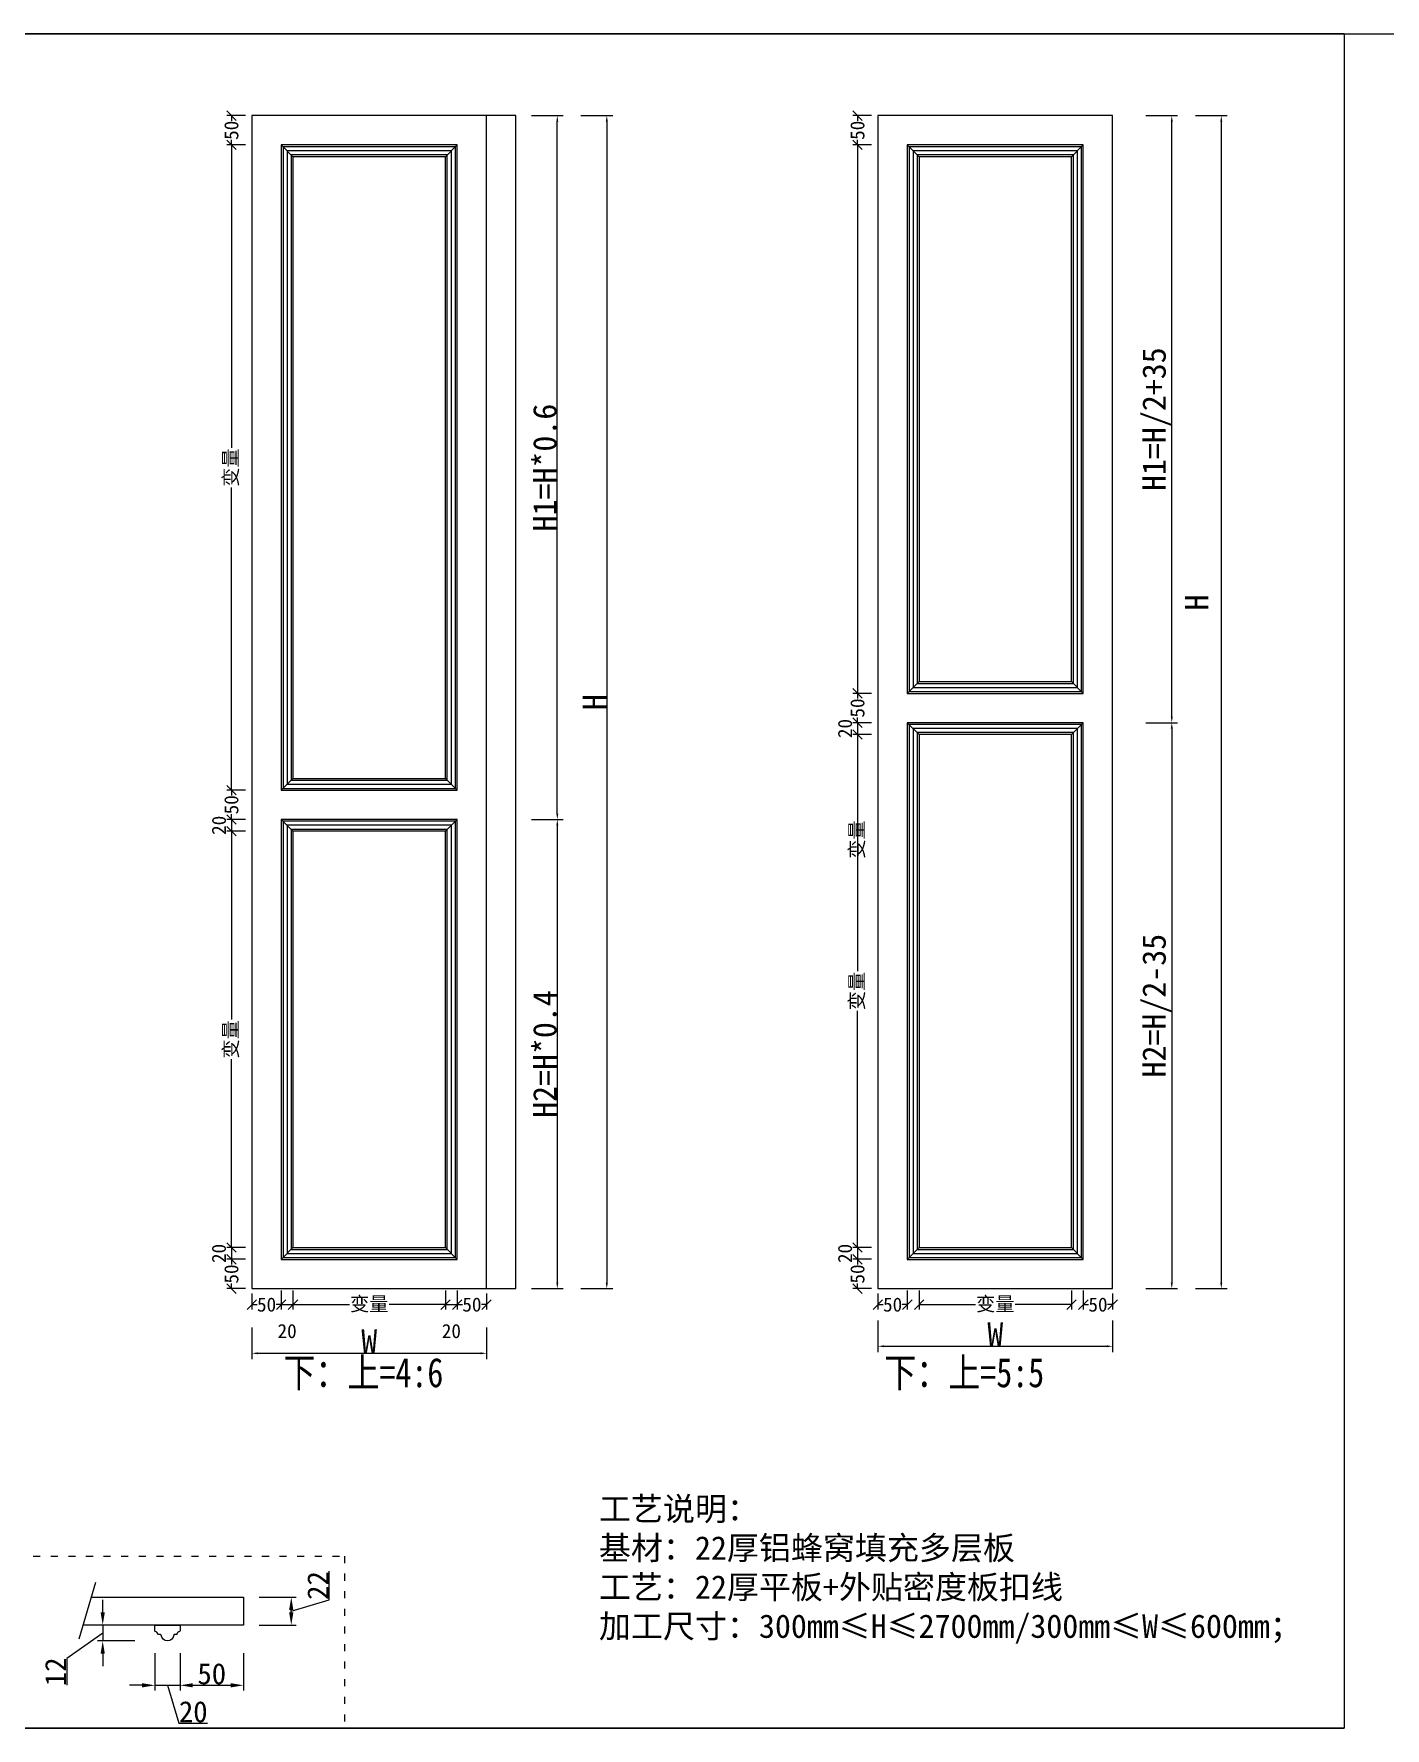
# Model space of a CAD drawing. Header units: millimetres. Extents: x 85186 to 129000, y -77269 to -36327.
# Drawn here: x 107943 to 110246, y -42972 to -40083 of the extents above; entities that cross this region are included whole.
import ezdxf

# ---------------------------------------------------------------- set-up
doc = ezdxf.new("R2010")
doc.units = ezdxf.units.MM
doc.linetypes.add('100', pattern=[30, 12, -18])
doc.styles.add('KLF-1_宋体', font='SimSun.ttf')
doc.styles.get("Standard").update_dxf_attribs({"font": 'SimSun.ttf'})
doc.styles.add('ZB_宋体', font='SimSun.ttf')
doc.styles.add('宋体', font='SimSun.ttf', dxfattribs={"width": 0.8})
doc.dimstyles.new('客来福-8', dxfattribs={"dimscale": 8, "dimtxt": 3, "dimasz": 2, "dimexe": 1, "dimexo": 1, "dimgap": 0.1, "dimtad": 0, "dimtxsty": '宋体', "dimblk": 'OBLIQUE', "dimcen": 2.5, "dimclrd": 256, "dimclre": 256, "dimclrt": 1, "dimadec": 0, "dimazin": 0, "dimtfac": 1, "dimtmove": 2, "dimatfit": 3, "dimldrblk": 'OPEN30', "dimfxl": 3, "dimfxlon": 1, "dimarcsym": 0})
doc.dimstyles.new('客来福标注小', dxfattribs={"dimscale": 20, "dimtxt": 2, "dimasz": 0.5, "dimexe": 0.5, "dimexo": 0, "dimgap": 0.05, "dimtad": 1, "dimdec": 0, "dimzin": 0, "dimdsep": 46, "dimtxsty": 'Standard', "dimcen": 0, "dimclrd": 256, "dimclre": 256, "dimclrt": 256, "dimadec": 0, "dimazin": 0, "dimtfac": 1, "dimtdec": 0, "dimtofl": 0, "dimtmove": 1, "dimatfit": 3, "dimfxl": 2.2, "dimfxlon": 1, "dimtolj": 1, "dimtzin": 0, "dimarcsym": 0})
doc.dimstyles.new('客来福衣柜标注大', dxfattribs={"dimscale": 20, "dimtxt": 2.5, "dimasz": 1.5, "dimexe": 0.6, "dimexo": 0, "dimgap": 0.1, "dimtad": 1, "dimdec": 0, "dimzin": 0, "dimdsep": 46, "dimtxsty": '宋体', "dimcen": 0, "dimclrd": 251, "dimclre": 251, "dimclrt": 256, "dimadec": 0, "dimazin": 0, "dimtfac": 1, "dimtdec": 0, "dimtofl": 0, "dimtmove": 1, "dimatfit": 3, "dimfxl": 3.8, "dimfxlon": 1, "dimtolj": 1, "dimtzin": 0, "dimarcsym": 0})

# ---------------------------------------------------------------- blocks, each defined once
blk = doc.blocks.new('*D2365')
at = {"lineweight": -2, "transparency": 16777216}
for p, q in [((108875.4, -40222.3), (108929.4, -40222.3)), ((108919.4, -40232.3), (108919.4, -42212.3)), ((108875.4, -42222.3), (108929.4, -42222.3))]:
    blk.add_line(p, q, dxfattribs=at)
at = {"transparency": 16777216}
for points in [[(108917.7, -40232.3), (108921.1, -40232.3), (108919.4, -40222.3)], [(108917.7, -42212.3), (108921.1, -42212.3), (108919.4, -42222.3)]]:
    blk.add_solid(points, dxfattribs=at)
at = {"layer": 'Defpoints', "color": 0, "transparency": 16777216}
for p in [(108808.9, -40222.3), (108808.9, -42222.3), (108919.4, -42222.3)]:
    blk.add_point(p, dxfattribs=at)
at = {"transparency": 16777216, "insert": (108898.4, -41222.3), "char_height": 40, "attachment_point": 5, "rotation": 90, "style": 'ZB_宋体'}
blk.add_mtext('\\A1;H', dxfattribs=at)
blk = doc.blocks.new('*D2366')
at = {"lineweight": -2, "transparency": 16777216}
for p, q in [((108791, -41422.3), (108845, -41422.3)), ((108835, -41432.3), (108835, -42212.3)), ((108791, -42222.3), (108845, -42222.3))]:
    blk.add_line(p, q, dxfattribs=at)
at = {"transparency": 16777216}
for points in [[(108833.4, -41432.3), (108836.7, -41432.3), (108835, -41422.3)], [(108833.4, -42212.3), (108836.7, -42212.3), (108835, -42222.3)]]:
    blk.add_solid(points, dxfattribs=at)
at = {"layer": 'Defpoints', "color": 0, "transparency": 16777216}
for p in [(108694.5, -41422.3), (108764.5, -42222.3), (108835, -42222.3)]:
    blk.add_point(p, dxfattribs=at)
at = {"transparency": 16777216, "insert": (108814, -41822.3), "char_height": 40, "attachment_point": 5, "rotation": 90, "style": 'ZB_宋体'}
blk.add_mtext('\\A1;H2=H*0.4', dxfattribs=at)
blk = doc.blocks.new('*D2367')
at = {"lineweight": -2, "transparency": 16777216}
for p, q in [((108791, -40222.3), (108845, -40222.3)), ((108835, -41412.3), (108835, -40232.3)), ((108791, -41422.3), (108845, -41422.3))]:
    blk.add_line(p, q, dxfattribs=at)
at = {"transparency": 16777216}
for points in [[(108833.4, -40232.3), (108836.7, -40232.3), (108835, -40222.3)], [(108833.4, -41412.3), (108836.7, -41412.3), (108835, -41422.3)]]:
    blk.add_solid(points, dxfattribs=at)
at = {"layer": 'Defpoints', "color": 0, "transparency": 16777216}
for p in [(108694.5, -40222.3), (108835, -40222.3), (108694.5, -41422.3)]:
    blk.add_point(p, dxfattribs=at)
at = {"transparency": 16777216, "insert": (108814, -40822.3), "char_height": 40, "attachment_point": 5, "rotation": 90, "style": 'ZB_宋体'}
blk.add_mtext('\\A1;H1=H*0.6', dxfattribs=at)
blk = doc.blocks.new('*D2368')
at = {"lineweight": -2, "transparency": 16777216}
for p, q in [((108314.5, -42288.5), (108314.5, -42342.5)), ((108714.5, -42288.5), (108714.5, -42342.5)), ((108324.5, -42332.5), (108704.5, -42332.5))]:
    blk.add_line(p, q, dxfattribs=at)
at = {"transparency": 16777216}
for points in [[(108324.5, -42330.9), (108324.5, -42334.2), (108314.5, -42332.5)], [(108704.5, -42330.9), (108704.5, -42334.2), (108714.5, -42332.5)]]:
    blk.add_solid(points, dxfattribs=at)
at = {"layer": 'Defpoints', "color": 0, "transparency": 16777216}
for p in [(108314.5, -42160.2), (108714.5, -42160.2), (108714.5, -42332.5)]:
    blk.add_point(p, dxfattribs=at)
at = {"transparency": 16777216, "insert": (108514.5, -42311.5), "char_height": 40, "attachment_point": 5}
blk.add_mtext('\\A1;W', dxfattribs=at)
blk = doc.blocks.new('*D2369')
at = {"lineweight": -2, "transparency": 16777216}
for p, q in [((109922.7, -40222.3), (109976.7, -40222.3)), ((109966.7, -40232.3), (109966.7, -42212.3)), ((109922.7, -42222.3), (109976.7, -42222.3))]:
    blk.add_line(p, q, dxfattribs=at)
at = {"transparency": 16777216}
for points in [[(109965.1, -40232.3), (109968.4, -40232.3), (109966.7, -40222.3)], [(109965.1, -42212.3), (109968.4, -42212.3), (109966.7, -42222.3)]]:
    blk.add_solid(points, dxfattribs=at)
at = {"layer": 'Defpoints', "color": 0, "transparency": 16777216}
for p in [(109856.2, -40222.3), (109856.2, -42222.3), (109966.7, -42222.3)]:
    blk.add_point(p, dxfattribs=at)
at = {"transparency": 16777216, "insert": (109924.7, -41052.3), "char_height": 40, "attachment_point": 5, "rotation": 90, "style": 'ZB_宋体'}
blk.add_mtext('\\A1;H', dxfattribs=at)
blk = doc.blocks.new('*D2370')
at = {"lineweight": -2, "transparency": 16777216}
for p, q in [((109381.6, -42276.5), (109381.6, -42330.5)), ((109781.6, -42276.5), (109781.6, -42330.5)), ((109391.6, -42320.5), (109771.6, -42320.5))]:
    blk.add_line(p, q, dxfattribs=at)
at = {"transparency": 16777216}
for points in [[(109391.6, -42318.9), (109391.6, -42322.2), (109381.6, -42320.5)], [(109771.6, -42318.9), (109771.6, -42322.2), (109781.6, -42320.5)]]:
    blk.add_solid(points, dxfattribs=at)
at = {"layer": 'Defpoints', "color": 0, "transparency": 16777216}
for p in [(109381.6, -42170.1), (109781.6, -42148.2), (109781.6, -42320.5)]:
    blk.add_point(p, dxfattribs=at)
at = {"transparency": 16777216, "insert": (109581.6, -42299.5), "char_height": 40, "attachment_point": 5}
blk.add_mtext('\\A1;W', dxfattribs=at)
blk = doc.blocks.new('*D2371')
at = {"lineweight": -2, "transparency": 16777216}
for p, q in [((109838.4, -41257.3), (109892.4, -41257.3)), ((109882.4, -41267.3), (109882.4, -42212.3)), ((109838.4, -42222.3), (109892.4, -42222.3))]:
    blk.add_line(p, q, dxfattribs=at)
at = {"transparency": 16777216}
for points in [[(109880.7, -41267.3), (109884, -41267.3), (109882.4, -41257.3)], [(109880.7, -42212.3), (109884, -42212.3), (109882.4, -42222.3)]]:
    blk.add_solid(points, dxfattribs=at)
at = {"layer": 'Defpoints', "color": 0, "transparency": 16777216}
for p in [(109751.9, -41257.3), (109811.9, -42222.3), (109882.4, -42222.3)]:
    blk.add_point(p, dxfattribs=at)
at = {"transparency": 16777216, "insert": (109857, -41739.8), "char_height": 40, "attachment_point": 5, "rotation": 90, "style": 'ZB_宋体'}
blk.add_mtext('\\A1;H2=H/2-35', dxfattribs=at)
blk = doc.blocks.new('*D2372')
at = {"lineweight": -2, "transparency": 16777216}
for p, q in [((109838.4, -40222.3), (109892.4, -40222.3)), ((109882.4, -41247.3), (109882.4, -40232.3)), ((109838.4, -41257.3), (109892.4, -41257.3))]:
    blk.add_line(p, q, dxfattribs=at)
at = {"transparency": 16777216}
for points in [[(109880.7, -40232.3), (109884, -40232.3), (109882.4, -40222.3)], [(109880.7, -41247.3), (109884, -41247.3), (109882.4, -41257.3)]]:
    blk.add_solid(points, dxfattribs=at)
at = {"layer": 'Defpoints', "color": 0, "transparency": 16777216}
for p in [(109751.9, -40222.3), (109882.4, -40222.3), (109751.9, -41257.3)]:
    blk.add_point(p, dxfattribs=at)
at = {"transparency": 16777216, "insert": (109857, -40739.8), "char_height": 40, "attachment_point": 5, "rotation": 90, "style": 'ZB_宋体'}
blk.add_mtext('\\A1;H1=H/2+35', dxfattribs=at)
blk = doc.blocks.new('_Oblique')
at = {"color": 0, "linetype": 'ByBlock', "lineweight": -2}
blk.add_line((-0.5, -0.5), (0.5, 0.5), dxfattribs=at)
blk = doc.blocks.new('*D2390')
at = {"lineweight": -2, "transparency": 16777216}
for p, q in [((108303.6, -40272.3), (108271.6, -40272.3)), ((108279.6, -40272.3), (108279.6, -40788.5)), ((108279.6, -41372.3), (108279.6, -40856.1)), ((108303.6, -41372.3), (108271.6, -41372.3))]:
    blk.add_line(p, q, dxfattribs=at)
at = {"layer": 'Defpoints', "color": 0, "transparency": 16777216}
for p in [(108358.7, -40272.3), (108279.6, -41372.3), (108364.5, -41372.3)]:
    blk.add_point(p, dxfattribs=at)
at = {"lineweight": -2, "transparency": 16777216, "xscale": 16, "yscale": 16, "zscale": 16}
for p, rotation in [((108279.6, -40272.3), 90), ((108279.6, -41372.3), 270)]:
    blk.add_blockref('_Oblique', p, dxfattribs=dict(at, rotation=rotation))
at = {"color": 1, "transparency": 16777216, "insert": (108279.6, -40822.3), "char_height": 24, "attachment_point": 5, "rotation": 90, "style": 'KLF-1_宋体'}
blk.add_mtext('变量', dxfattribs=at)
blk = doc.blocks.new('_Open30')
at = {"color": 0, "linetype": 'ByBlock', "lineweight": -2}
for p, q in [((-1, 0.27), (0, 0)), ((0, 0), (-1, -0.27)), ((0, 0), (-1, 0))]:
    blk.add_line(p, q, dxfattribs=at)
blk = doc.blocks.new('*D2391')
at = {"lineweight": -2, "transparency": 16777216}
for p, q in [((108303.6, -41422.3), (108271.6, -41422.3)), ((108279.6, -41422.3), (108279.6, -41442.3)), ((108303.6, -41442.3), (108271.6, -41442.3))]:
    blk.add_line(p, q, dxfattribs=at)
at = {"layer": 'Defpoints', "color": 0, "transparency": 16777216}
for p in [(108358.7, -41422.3), (108279.6, -41442.3), (108372.1, -41442.3)]:
    blk.add_point(p, dxfattribs=at)
at = {"lineweight": -2, "transparency": 16777216, "xscale": 16, "yscale": 16, "zscale": 16}
for p, rotation in [((108279.6, -41422.3), 90), ((108279.6, -41442.3), 270)]:
    blk.add_blockref('_Oblique', p, dxfattribs=dict(at, rotation=rotation))
at = {"color": 1, "transparency": 16777216, "insert": (108258.4, -41432.3), "char_height": 24, "attachment_point": 5, "rotation": 90, "style": 'KLF-1_宋体'}
blk.add_mtext('20', dxfattribs=at)
blk = doc.blocks.new('*D2392')
at = {"lineweight": -2, "transparency": 16777216}
for p, q in [((108303.6, -41442.3), (108271.6, -41442.3)), ((108279.6, -41442.3), (108279.6, -41763.5)), ((108279.6, -42152.3), (108279.6, -41831.1)), ((108303.6, -42152.3), (108271.6, -42152.3))]:
    blk.add_line(p, q, dxfattribs=at)
at = {"layer": 'Defpoints', "color": 0, "transparency": 16777216}
for p in [(108372.1, -41442.3), (108279.6, -42152.3), (108372.1, -42152.3)]:
    blk.add_point(p, dxfattribs=at)
at = {"lineweight": -2, "transparency": 16777216, "xscale": 16, "yscale": 16, "zscale": 16}
for p, rotation in [((108279.6, -41442.3), 90), ((108279.6, -42152.3), 270)]:
    blk.add_blockref('_Oblique', p, dxfattribs=dict(at, rotation=rotation))
at = {"color": 1, "transparency": 16777216, "insert": (108279.6, -41797.3), "char_height": 24, "attachment_point": 5, "rotation": 90, "style": 'KLF-1_宋体'}
blk.add_mtext('变量', dxfattribs=at)
blk = doc.blocks.new('*D2393')
at = {"lineweight": -2, "transparency": 16777216}
for p, q in [((108303.6, -42152.3), (108271.6, -42152.3)), ((108303.6, -42172.3), (108271.6, -42172.3)), ((108279.6, -42152.3), (108279.6, -42172.3))]:
    blk.add_line(p, q, dxfattribs=at)
at = {"layer": 'Defpoints', "color": 0, "transparency": 16777216}
for p in [(108279.6, -42172.3), (108372.1, -42152.3), (108374.3, -42172.3)]:
    blk.add_point(p, dxfattribs=at)
at = {"lineweight": -2, "transparency": 16777216, "xscale": 16, "yscale": 16, "zscale": 16}
for p, rotation in [((108279.6, -42152.3), 90), ((108279.6, -42172.3), 270)]:
    blk.add_blockref('_Oblique', p, dxfattribs=dict(at, rotation=rotation))
at = {"color": 1, "transparency": 16777216, "insert": (108258.4, -42162.3), "char_height": 24, "attachment_point": 5, "rotation": 90, "style": 'KLF-1_宋体'}
blk.add_mtext('20', dxfattribs=at)
blk = doc.blocks.new('*D2394')
at = {"lineweight": -2, "transparency": 16777216}
for p, q in [((108303.6, -42172.3), (108271.6, -42172.3)), ((108279.6, -42172.3), (108279.6, -42181.2)), ((108303.6, -42222.3), (108271.6, -42222.3)), ((108279.6, -42222.3), (108279.6, -42213.4))]:
    blk.add_line(p, q, dxfattribs=at)
at = {"layer": 'Defpoints', "color": 0, "transparency": 16777216}
for p in [(108374.3, -42172.3), (108279.6, -42222.3), (108366.5, -42222.3)]:
    blk.add_point(p, dxfattribs=at)
at = {"lineweight": -2, "transparency": 16777216, "xscale": 16, "yscale": 16, "zscale": 16}
for p, rotation in [((108279.6, -42172.3), 90), ((108279.6, -42222.3), 270)]:
    blk.add_blockref('_Oblique', p, dxfattribs=dict(at, rotation=rotation))
at = {"color": 1, "transparency": 16777216, "insert": (108279.6, -42197.3), "char_height": 24, "attachment_point": 5, "rotation": 90, "style": 'KLF-1_宋体'}
blk.add_mtext('50', dxfattribs=at)
blk = doc.blocks.new('*D2395')
at = {"lineweight": -2, "transparency": 16777216}
for p, q in [((108314.5, -42230.3), (108314.5, -42257.6)), ((108364.5, -42225.6), (108364.5, -42257.6)), ((108314.5, -42249.6), (108323.4, -42249.6)), ((108364.5, -42249.6), (108355.6, -42249.6))]:
    blk.add_line(p, q, dxfattribs=at)
at = {"layer": 'Defpoints', "color": 0, "transparency": 16777216}
for p in [(108364.5, -42172.3), (108314.5, -42222.3), (108364.5, -42249.6)]:
    blk.add_point(p, dxfattribs=at)
at = {"lineweight": -2, "transparency": 16777216, "xscale": 16, "yscale": 16, "zscale": 16, "rotation": 180}
blk.add_blockref('_Oblique', (108314.5, -42249.6), dxfattribs=at)
at = {"lineweight": -2, "transparency": 16777216, "xscale": 16, "yscale": 16, "zscale": 16}
blk.add_blockref('_Oblique', (108364.5, -42249.6), dxfattribs=at)
at = {"color": 1, "transparency": 16777216, "insert": (108339.5, -42249.6), "char_height": 24, "attachment_point": 5, "style": 'KLF-1_宋体'}
blk.add_mtext('50', dxfattribs=at)
blk = doc.blocks.new('*D2396')
at = {"lineweight": -2, "transparency": 16777216}
for p, q in [((108364.5, -42225.6), (108364.5, -42257.6)), ((108384.5, -42225.6), (108384.5, -42257.6)), ((108364.5, -42249.6), (108384.5, -42249.6))]:
    blk.add_line(p, q, dxfattribs=at)
at = {"layer": 'Defpoints', "color": 0, "transparency": 16777216}
for p in [(108364.5, -42172.3), (108384.5, -42152.3), (108384.5, -42249.6)]:
    blk.add_point(p, dxfattribs=at)
at = {"lineweight": -2, "transparency": 16777216, "xscale": 16, "yscale": 16, "zscale": 16, "rotation": 180}
blk.add_blockref('_Oblique', (108364.5, -42249.6), dxfattribs=at)
at = {"lineweight": -2, "transparency": 16777216, "xscale": 16, "yscale": 16, "zscale": 16}
blk.add_blockref('_Oblique', (108384.5, -42249.6), dxfattribs=at)
at = {"color": 1, "transparency": 16777216, "insert": (108374.5, -42294.8), "char_height": 24, "attachment_point": 5, "style": 'KLF-1_宋体'}
blk.add_mtext('20', dxfattribs=at)
blk = doc.blocks.new('*D2397')
at = {"lineweight": -2, "transparency": 16777216}
for p, q in [((108384.5, -42225.6), (108384.5, -42257.6)), ((108644.5, -42225.6), (108644.5, -42257.6)), ((108384.5, -42249.6), (108480.7, -42249.6)), ((108644.5, -42249.6), (108548.3, -42249.6))]:
    blk.add_line(p, q, dxfattribs=at)
at = {"layer": 'Defpoints', "color": 0, "transparency": 16777216}
for p in [(108384.5, -42152.3), (108644.5, -42152.3), (108644.5, -42249.6)]:
    blk.add_point(p, dxfattribs=at)
at = {"lineweight": -2, "transparency": 16777216, "xscale": 16, "yscale": 16, "zscale": 16, "rotation": 180}
blk.add_blockref('_Oblique', (108384.5, -42249.6), dxfattribs=at)
at = {"lineweight": -2, "transparency": 16777216, "xscale": 16, "yscale": 16, "zscale": 16}
blk.add_blockref('_Oblique', (108644.5, -42249.6), dxfattribs=at)
at = {"color": 1, "transparency": 16777216, "insert": (108514.5, -42249.6), "char_height": 24, "attachment_point": 5, "style": 'KLF-1_宋体'}
blk.add_mtext('变量', dxfattribs=at)
blk = doc.blocks.new('*D2398')
at = {"lineweight": -2, "transparency": 16777216}
for p, q in [((108644.5, -42225.6), (108644.5, -42257.6)), ((108664.5, -42225.6), (108664.5, -42257.6)), ((108644.5, -42249.6), (108664.5, -42249.6))]:
    blk.add_line(p, q, dxfattribs=at)
at = {"layer": 'Defpoints', "color": 0, "transparency": 16777216}
for p in [(108644.5, -42152.3), (108664.5, -42172.3), (108664.5, -42249.6)]:
    blk.add_point(p, dxfattribs=at)
at = {"lineweight": -2, "transparency": 16777216, "xscale": 16, "yscale": 16, "zscale": 16, "rotation": 180}
blk.add_blockref('_Oblique', (108644.5, -42249.6), dxfattribs=at)
at = {"lineweight": -2, "transparency": 16777216, "xscale": 16, "yscale": 16, "zscale": 16}
blk.add_blockref('_Oblique', (108664.5, -42249.6), dxfattribs=at)
at = {"color": 1, "transparency": 16777216, "insert": (108654.5, -42294.8), "char_height": 24, "attachment_point": 5, "style": 'KLF-1_宋体'}
blk.add_mtext('20', dxfattribs=at)
blk = doc.blocks.new('*D2399')
at = {"lineweight": -2, "transparency": 16777216}
for p, q in [((108664.5, -42225.6), (108664.5, -42257.6)), ((108714.5, -42230.3), (108714.5, -42257.6)), ((108664.5, -42249.6), (108673.4, -42249.6)), ((108714.5, -42249.6), (108705.6, -42249.6))]:
    blk.add_line(p, q, dxfattribs=at)
at = {"layer": 'Defpoints', "color": 0, "transparency": 16777216}
for p in [(108664.5, -42172.3), (108714.5, -42222.3), (108714.5, -42249.6)]:
    blk.add_point(p, dxfattribs=at)
at = {"lineweight": -2, "transparency": 16777216, "xscale": 16, "yscale": 16, "zscale": 16, "rotation": 180}
blk.add_blockref('_Oblique', (108664.5, -42249.6), dxfattribs=at)
at = {"lineweight": -2, "transparency": 16777216, "xscale": 16, "yscale": 16, "zscale": 16}
blk.add_blockref('_Oblique', (108714.5, -42249.6), dxfattribs=at)
at = {"color": 1, "transparency": 16777216, "insert": (108689.5, -42249.6), "char_height": 24, "attachment_point": 5, "style": 'KLF-1_宋体'}
blk.add_mtext('50', dxfattribs=at)
blk = doc.blocks.new('*D2400')
at = {"lineweight": -2, "transparency": 16777216}
for p, q in [((108303.6, -41372.3), (108271.6, -41372.3)), ((108279.6, -41372.3), (108279.6, -41381.2)), ((108303.6, -41422.3), (108271.6, -41422.3)), ((108279.6, -41422.3), (108279.6, -41413.4))]:
    blk.add_line(p, q, dxfattribs=at)
at = {"layer": 'Defpoints', "color": 0, "transparency": 16777216}
for p in [(108364.5, -41372.3), (108279.6, -41422.3), (108364.5, -41422.3)]:
    blk.add_point(p, dxfattribs=at)
at = {"lineweight": -2, "transparency": 16777216, "xscale": 16, "yscale": 16, "zscale": 16}
for p, rotation in [((108279.6, -41372.3), 90), ((108279.6, -41422.3), 270)]:
    blk.add_blockref('_Oblique', p, dxfattribs=dict(at, rotation=rotation))
at = {"color": 1, "transparency": 16777216, "insert": (108279.6, -41397.3), "char_height": 24, "attachment_point": 5, "rotation": 90, "style": 'KLF-1_宋体'}
blk.add_mtext('50', dxfattribs=at)
blk = doc.blocks.new('*D2401')
at = {"lineweight": -2, "transparency": 16777216}
for p, q in [((108303.6, -40222.3), (108271.6, -40222.3)), ((108279.6, -40222.3), (108279.6, -40231.2)), ((108279.6, -40272.3), (108279.6, -40263.4)), ((108303.6, -40272.3), (108271.6, -40272.3))]:
    blk.add_line(p, q, dxfattribs=at)
at = {"layer": 'Defpoints', "color": 0, "transparency": 16777216}
for p in [(108401.6, -40222.3), (108279.6, -40272.3), (108364.5, -40272.3)]:
    blk.add_point(p, dxfattribs=at)
at = {"lineweight": -2, "transparency": 16777216, "xscale": 16, "yscale": 16, "zscale": 16}
for p, rotation in [((108279.6, -40222.3), 90), ((108279.6, -40272.3), 270)]:
    blk.add_blockref('_Oblique', p, dxfattribs=dict(at, rotation=rotation))
at = {"color": 1, "transparency": 16777216, "insert": (108279.6, -40247.3), "char_height": 24, "attachment_point": 5, "rotation": 90, "style": 'KLF-1_宋体'}
blk.add_mtext('50', dxfattribs=at)
blk = doc.blocks.new('*D2402')
at = {"lineweight": -2, "transparency": 16777216}
for p, q in [((109370.7, -40272.3), (109338.7, -40272.3)), ((109346.7, -40272.3), (109346.7, -41207.3)), ((109370.7, -41207.3), (109338.7, -41207.3))]:
    blk.add_line(p, q, dxfattribs=at)
at = {"layer": 'Defpoints', "color": 0, "transparency": 16777216}
for p in [(109425.8, -40272.3), (109346.7, -41207.3), (109431.6, -41207.3)]:
    blk.add_point(p, dxfattribs=at)
at = {"lineweight": -2, "transparency": 16777216, "xscale": 16, "yscale": 16, "zscale": 16}
for p, rotation in [((109346.7, -40272.3), 90), ((109346.7, -41207.3), 270)]:
    blk.add_blockref('_Oblique', p, dxfattribs=dict(at, rotation=rotation))
at = {"color": 1, "transparency": 16777216, "insert": (109346.7, -41456.5), "char_height": 24, "attachment_point": 5, "rotation": 90, "style": 'KLF-1_宋体'}
blk.add_mtext('变量', dxfattribs=at)
blk = doc.blocks.new('*D2403')
at = {"lineweight": -2, "transparency": 16777216}
for p, q in [((109370.7, -41257.3), (109338.7, -41257.3)), ((109370.7, -41277.3), (109338.7, -41277.3)), ((109346.7, -41257.3), (109346.7, -41277.3))]:
    blk.add_line(p, q, dxfattribs=at)
at = {"layer": 'Defpoints', "color": 0, "transparency": 16777216}
for p in [(109346.7, -41277.3), (109425.8, -41257.3), (109439.2, -41277.3)]:
    blk.add_point(p, dxfattribs=at)
at = {"lineweight": -2, "transparency": 16777216, "xscale": 16, "yscale": 16, "zscale": 16}
for p, rotation in [((109346.7, -41257.3), 90), ((109346.7, -41277.3), 270)]:
    blk.add_blockref('_Oblique', p, dxfattribs=dict(at, rotation=rotation))
at = {"color": 1, "transparency": 16777216, "insert": (109325.5, -41267.3), "char_height": 24, "attachment_point": 5, "rotation": 90, "style": 'KLF-1_宋体'}
blk.add_mtext('20', dxfattribs=at)
blk = doc.blocks.new('*D2404')
at = {"lineweight": -2, "transparency": 16777216}
for p, q in [((109370.7, -41277.3), (109338.7, -41277.3)), ((109346.7, -41277.3), (109346.7, -41681)), ((109346.7, -42152.3), (109346.7, -41748.6)), ((109370.7, -42152.3), (109338.7, -42152.3))]:
    blk.add_line(p, q, dxfattribs=at)
at = {"layer": 'Defpoints', "color": 0, "transparency": 16777216}
for p in [(109439.2, -41277.3), (109346.7, -42152.3), (109439.2, -42152.3)]:
    blk.add_point(p, dxfattribs=at)
at = {"lineweight": -2, "transparency": 16777216, "xscale": 16, "yscale": 16, "zscale": 16}
for p, rotation in [((109346.7, -41277.3), 90), ((109346.7, -42152.3), 270)]:
    blk.add_blockref('_Oblique', p, dxfattribs=dict(at, rotation=rotation))
at = {"color": 1, "transparency": 16777216, "insert": (109346.7, -41714.8), "char_height": 24, "attachment_point": 5, "rotation": 90, "style": 'KLF-1_宋体'}
blk.add_mtext('变量', dxfattribs=at)
blk = doc.blocks.new('*D2405')
at = {"lineweight": -2, "transparency": 16777216}
for p, q in [((109370.7, -42152.3), (109338.7, -42152.3)), ((109370.7, -42172.3), (109338.7, -42172.3)), ((109346.7, -42152.3), (109346.7, -42172.3))]:
    blk.add_line(p, q, dxfattribs=at)
at = {"layer": 'Defpoints', "color": 0, "transparency": 16777216}
for p in [(109346.7, -42172.3), (109439.2, -42152.3), (109441.4, -42172.3)]:
    blk.add_point(p, dxfattribs=at)
at = {"lineweight": -2, "transparency": 16777216, "xscale": 16, "yscale": 16, "zscale": 16}
for p, rotation in [((109346.7, -42152.3), 90), ((109346.7, -42172.3), 270)]:
    blk.add_blockref('_Oblique', p, dxfattribs=dict(at, rotation=rotation))
at = {"color": 1, "transparency": 16777216, "insert": (109325.5, -42162.3), "char_height": 24, "attachment_point": 5, "rotation": 90, "style": 'KLF-1_宋体'}
blk.add_mtext('20', dxfattribs=at)
blk = doc.blocks.new('*D2406')
at = {"lineweight": -2, "transparency": 16777216}
for p, q in [((109370.7, -42172.3), (109338.7, -42172.3)), ((109346.7, -42172.3), (109346.7, -42181.2)), ((109370.7, -42222.3), (109338.7, -42222.3)), ((109346.7, -42222.3), (109346.7, -42213.4))]:
    blk.add_line(p, q, dxfattribs=at)
at = {"layer": 'Defpoints', "color": 0, "transparency": 16777216}
for p in [(109441.4, -42172.3), (109346.7, -42222.3), (109433.6, -42222.3)]:
    blk.add_point(p, dxfattribs=at)
at = {"lineweight": -2, "transparency": 16777216, "xscale": 16, "yscale": 16, "zscale": 16}
for p, rotation in [((109346.7, -42172.3), 90), ((109346.7, -42222.3), 270)]:
    blk.add_blockref('_Oblique', p, dxfattribs=dict(at, rotation=rotation))
at = {"color": 1, "transparency": 16777216, "insert": (109346.7, -42197.3), "char_height": 24, "attachment_point": 5, "rotation": 90, "style": 'KLF-1_宋体'}
blk.add_mtext('50', dxfattribs=at)
blk = doc.blocks.new('*D2407')
at = {"lineweight": -2, "transparency": 16777216}
for p, q in [((109381.6, -42230.3), (109381.6, -42257.6)), ((109431.6, -42225.6), (109431.6, -42257.6)), ((109381.6, -42249.6), (109390.5, -42249.6)), ((109431.6, -42249.6), (109422.7, -42249.6))]:
    blk.add_line(p, q, dxfattribs=at)
at = {"layer": 'Defpoints', "color": 0, "transparency": 16777216}
for p in [(109431.6, -42172.3), (109381.6, -42222.3), (109431.6, -42249.6)]:
    blk.add_point(p, dxfattribs=at)
at = {"lineweight": -2, "transparency": 16777216, "xscale": 16, "yscale": 16, "zscale": 16, "rotation": 180}
blk.add_blockref('_Oblique', (109381.6, -42249.6), dxfattribs=at)
at = {"lineweight": -2, "transparency": 16777216, "xscale": 16, "yscale": 16, "zscale": 16}
blk.add_blockref('_Oblique', (109431.6, -42249.6), dxfattribs=at)
at = {"color": 1, "transparency": 16777216, "insert": (109406.6, -42249.6), "char_height": 24, "attachment_point": 5, "style": 'KLF-1_宋体'}
blk.add_mtext('50', dxfattribs=at)
blk = doc.blocks.new('*D2408')
at = {"lineweight": -2, "transparency": 16777216}
for p, q in [((109451.6, -42225.6), (109451.6, -42257.6)), ((109711.6, -42225.6), (109711.6, -42257.6)), ((109451.6, -42249.6), (109547.8, -42249.6)), ((109711.6, -42249.6), (109615.4, -42249.6))]:
    blk.add_line(p, q, dxfattribs=at)
at = {"layer": 'Defpoints', "color": 0, "transparency": 16777216}
for p in [(109451.6, -42152.3), (109711.6, -42152.3), (109711.6, -42249.6)]:
    blk.add_point(p, dxfattribs=at)
at = {"lineweight": -2, "transparency": 16777216, "xscale": 16, "yscale": 16, "zscale": 16, "rotation": 180}
blk.add_blockref('_Oblique', (109451.6, -42249.6), dxfattribs=at)
at = {"lineweight": -2, "transparency": 16777216, "xscale": 16, "yscale": 16, "zscale": 16}
blk.add_blockref('_Oblique', (109711.6, -42249.6), dxfattribs=at)
at = {"color": 1, "transparency": 16777216, "insert": (109581.6, -42249.6), "char_height": 24, "attachment_point": 5, "style": 'KLF-1_宋体'}
blk.add_mtext('变量', dxfattribs=at)
blk = doc.blocks.new('*D2409')
at = {"lineweight": -2, "transparency": 16777216}
for p, q in [((109731.6, -42225.6), (109731.6, -42257.6)), ((109781.6, -42230.3), (109781.6, -42257.6)), ((109731.6, -42249.6), (109740.5, -42249.6)), ((109781.6, -42249.6), (109772.7, -42249.6))]:
    blk.add_line(p, q, dxfattribs=at)
at = {"layer": 'Defpoints', "color": 0, "transparency": 16777216}
for p in [(109731.6, -42172.3), (109781.6, -42222.3), (109781.6, -42249.6)]:
    blk.add_point(p, dxfattribs=at)
at = {"lineweight": -2, "transparency": 16777216, "xscale": 16, "yscale": 16, "zscale": 16, "rotation": 180}
blk.add_blockref('_Oblique', (109731.6, -42249.6), dxfattribs=at)
at = {"lineweight": -2, "transparency": 16777216, "xscale": 16, "yscale": 16, "zscale": 16}
blk.add_blockref('_Oblique', (109781.6, -42249.6), dxfattribs=at)
at = {"color": 1, "transparency": 16777216, "insert": (109756.6, -42249.6), "char_height": 24, "attachment_point": 5, "style": 'KLF-1_宋体'}
blk.add_mtext('50', dxfattribs=at)
blk = doc.blocks.new('*D2410')
at = {"lineweight": -2, "transparency": 16777216}
for p, q in [((109370.7, -41207.3), (109338.7, -41207.3)), ((109346.7, -41207.3), (109346.7, -41216.2)), ((109346.7, -41257.3), (109346.7, -41248.4)), ((109370.7, -41257.3), (109338.7, -41257.3))]:
    blk.add_line(p, q, dxfattribs=at)
at = {"layer": 'Defpoints', "color": 0, "transparency": 16777216}
for p in [(109431.6, -41207.3), (109346.7, -41257.3), (109431.6, -41257.3)]:
    blk.add_point(p, dxfattribs=at)
at = {"lineweight": -2, "transparency": 16777216, "xscale": 16, "yscale": 16, "zscale": 16}
for p, rotation in [((109346.7, -41207.3), 90), ((109346.7, -41257.3), 270)]:
    blk.add_blockref('_Oblique', p, dxfattribs=dict(at, rotation=rotation))
at = {"color": 1, "transparency": 16777216, "insert": (109346.7, -41232.3), "char_height": 24, "attachment_point": 5, "rotation": 90, "style": 'KLF-1_宋体'}
blk.add_mtext('50', dxfattribs=at)
blk = doc.blocks.new('*D2411')
at = {"lineweight": -2, "transparency": 16777216}
for p, q in [((109370.7, -40222.3), (109338.7, -40222.3)), ((109346.7, -40222.3), (109346.7, -40231.2)), ((109346.7, -40272.3), (109346.7, -40263.4)), ((109370.7, -40272.3), (109338.7, -40272.3))]:
    blk.add_line(p, q, dxfattribs=at)
at = {"layer": 'Defpoints', "color": 0, "transparency": 16777216}
for p in [(109468.7, -40222.3), (109346.7, -40272.3), (109431.6, -40272.3)]:
    blk.add_point(p, dxfattribs=at)
at = {"lineweight": -2, "transparency": 16777216, "xscale": 16, "yscale": 16, "zscale": 16}
for p, rotation in [((109346.7, -40222.3), 90), ((109346.7, -40272.3), 270)]:
    blk.add_blockref('_Oblique', p, dxfattribs=dict(at, rotation=rotation))
at = {"color": 1, "transparency": 16777216, "insert": (109346.7, -40247.3), "char_height": 24, "attachment_point": 5, "rotation": 90, "style": 'KLF-1_宋体'}
blk.add_mtext('50', dxfattribs=at)
blk = doc.blocks.new('fsddss')
at = {"color": 253}
blk.add_line((472348.5, -312262.9), (472335.2, -312307.6), dxfattribs=at)
blk.add_lwpolyline([(472345.1, -312274.5), (472465.1, -312274.5), (472465.1, -312296.5), (472338.5, -312296.5)])
at = {"color": 252}
blk.add_lwpolyline([(472400.2, -312304.3, 0.392661), (472399.8, -312304), (472398, -312304, -0.379194), (472397.6, -312303.6, 0.344968), (472395.5, -312301.5, -0.379194), (472395.1, -312301.1), (472395.1, -312296.5), (472415.1, -312296.5), (472415.1, -312301.1, -0.370694), (472414.8, -312301.5, 0.328374), (472412.7, -312303.6, -0.370694), (472412.3, -312304), (472410.5, -312304, 0.392661), (472410.1, -312304.3, -0.928477)], format="xyb", close=True, dxfattribs=at)
blk = doc.blocks.new('*D13')
at = {"color": 251, "lineweight": -2, "transparency": 16777216}
for p, q in [((471348.9, -332357.8), (471348.9, -332290.4)), ((471182.9, -332351.8), (471270.9, -332351.8)), ((471258.9, -332384.8), (471348.9, -332357.8)), ((471258.9, -332387.8), (471258.9, -332381.8)), ((471182.9, -332417.8), (471270.9, -332417.8))]:
    blk.add_line(p, q, dxfattribs=at)
at = {"color": 251, "transparency": 16777216}
for points in [[(471253.9, -332381.8), (471263.9, -332381.8), (471258.9, -332351.8)], [(471253.9, -332387.8), (471263.9, -332387.8), (471258.9, -332417.8)]]:
    blk.add_solid(points, dxfattribs=at)
at = {"layer": 'Defpoints', "color": 0, "transparency": 16777216}
for p in [(471071, -332351.8), (471258.9, -332351.8), (471071, -332417.8)]:
    blk.add_point(p, dxfattribs=at)
at = {"transparency": 16777216, "insert": (471321.9, -332324.1), "char_height": 50, "attachment_point": 5, "rotation": 90}
blk.add_mtext('\\A1;22', dxfattribs=at)
blk = doc.blocks.new('*D17')
at = {"color": 251, "lineweight": -2, "transparency": 16777216}
for p, q in [((470935.7, -332484.4), (470935.7, -332572.4)), ((470995.7, -332484.4), (470995.7, -332572.4)), ((470905.7, -332560.4), (470875.7, -332560.4)), ((470935.7, -332560.4), (470995.7, -332560.4)), ((470965.7, -332560.4), (470992.7, -332650.4)), ((471025.7, -332560.4), (471055.7, -332560.4)), ((470992.7, -332650.4), (471061, -332650.4))]:
    blk.add_line(p, q, dxfattribs=at)
at = {"color": 251, "transparency": 16777216}
for points in [[(470905.7, -332555.4), (470905.7, -332565.4), (470935.7, -332560.4)], [(471025.7, -332555.4), (471025.7, -332565.4), (470995.7, -332560.4)]]:
    blk.add_solid(points, dxfattribs=at)
at = {"layer": 'Defpoints', "color": 0, "transparency": 16777216}
for p in [(470935.7, -332417.8), (470995.7, -332417.8), (470995.7, -332560.4)]:
    blk.add_point(p, dxfattribs=at)
at = {"transparency": 16777216, "insert": (471026.9, -332623.4), "char_height": 50, "attachment_point": 5}
blk.add_mtext('\\A1;20', dxfattribs=at)
blk = doc.blocks.new('*D16')
at = {"color": 251, "lineweight": -2, "transparency": 16777216}
for p, q in [((470812.6, -332387.8), (470812.6, -332357.8)), ((470812.6, -332436.6), (470728, -332497)), ((470888.6, -332417.8), (470800.6, -332417.8)), ((470812.6, -332417.8), (470812.6, -332455.3)), ((470888.6, -332455.3), (470800.6, -332455.3)), ((470728, -332497), (470728, -332560)), ((470812.6, -332485.3), (470812.6, -332515.3))]:
    blk.add_line(p, q, dxfattribs=at)
at = {"color": 251, "transparency": 16777216}
for points in [[(470807.6, -332387.8), (470817.6, -332387.8), (470812.6, -332417.8)], [(470807.6, -332485.3), (470817.6, -332485.3), (470812.6, -332455.3)]]:
    blk.add_solid(points, dxfattribs=at)
at = {"layer": 'Defpoints', "color": 0, "transparency": 16777216}
for p in [(470965.7, -332417.8), (470812.6, -332455.3), (470965.7, -332455.3)]:
    blk.add_point(p, dxfattribs=at)
at = {"transparency": 16777216, "insert": (470701, -332528.5), "char_height": 50, "attachment_point": 5, "rotation": 90}
blk.add_mtext('\\A1;12', dxfattribs=at)
blk = doc.blocks.new('*D15')
at = {"color": 251, "lineweight": -2, "transparency": 16777216}
for p, q in [((470995.7, -332484.4), (470995.7, -332572.4)), ((471145.7, -332484.4), (471145.7, -332572.4)), ((471025.7, -332560.4), (471115.7, -332560.4))]:
    blk.add_line(p, q, dxfattribs=at)
at = {"color": 251, "transparency": 16777216}
for points in [[(471025.7, -332555.4), (471025.7, -332565.4), (470995.7, -332560.4)], [(471115.7, -332555.4), (471115.7, -332565.4), (471145.7, -332560.4)]]:
    blk.add_solid(points, dxfattribs=at)
at = {"layer": 'Defpoints', "color": 0, "transparency": 16777216}
for p in [(470995.7, -332417.8), (471145.7, -332417.8), (471145.7, -332560.4)]:
    blk.add_point(p, dxfattribs=at)
at = {"transparency": 16777216, "insert": (471070.7, -332533.4), "char_height": 50, "attachment_point": 5}
blk.add_mtext('\\A1;50', dxfattribs=at)
blk = doc.blocks.new('dd')
at = {"color": 253, "xscale": 3, "yscale": 3, "zscale": 3}
blk.add_blockref('fsddss', (-946249.7, 604471.6), dxfattribs=at)
at = {"color": 253}
dim = blk.add_linear_dim(base=(471258.9, -332351.8), p1=(471071, -332417.8), p2=(471071, -332351.8), angle=90, text='22', dimstyle='客来福衣柜标注大', dxfattribs=at)
dim.commit()
dim.dimension.update_dxf_attribs({"geometry": '*D13', "text_midpoint": (471321.9, -332355.8)})
dim = blk.add_linear_dim(base=(470812.6, -332455.3), p1=(470965.7, -332417.8), p2=(470965.7, -332455.3), angle=90, text='12', dimstyle='客来福衣柜标注大', dxfattribs=at)
dim.commit()
dim.dimension.update_dxf_attribs({"geometry": '*D16', "text_midpoint": (470728, -332499), "dimtype": 128})
for base, p1, p2, text, picture, middle in [((470995.7, -332560.4), (470935.7, -332417.8), (470995.7, -332417.8), '20', '*D17', (470994.7, -332623.4)), ((471145.7, -332560.4), (470995.7, -332417.8), (471145.7, -332417.8), '50', '*D15', (471070.7, -332533.4))]:
    dim = blk.add_linear_dim(base=base, p1=p1, p2=p2, text=text, dimstyle='客来福衣柜标注大', dxfattribs=at)
    dim.commit()
    dim.dimension.update_dxf_attribs({"geometry": picture, "text_midpoint": middle})

msp = doc.modelspace()

# ---------------------------------------------------------------- linework, layer by layer
for p, q in [((85318.615, -40082.897), (128999.726, -40082.897)), ((108469.053, -40082.897), (107674.272, -40082.897)), ((108800.516, -40082.897), (108469.053, -40082.897)), ((108469.053, -40082.897), (109614.186, -40082.897)), ((109614.186, -40082.897), (108800.516, -40082.897)), ((110176.269, -40082.897), (109614.186, -40082.897)), ((110176.269, -40082.897), (109614.186, -40082.897)), ((108764.526, -40222.322), (108314.526, -40222.322)), ((108764.526, -41352.322), (108764.526, -40222.322)), ((108764.526, -42222.322), (108764.526, -41352.322)), ((108314.526, -42222.322), (108764.526, -42222.322)), ((107159.17, -42971.591), (110176.269, -42971.591))]:
    msp.add_line(p, q)
at = {"color": 0}
for p, q in [((110176.269, -40082.897), (107159.17, -40082.897)), ((107159.17, -40082.897), (110176.269, -40082.897)), ((110176.269, -40082.897), (107159.17, -40082.897)), ((108384.526, -40292.322), (108364.526, -40272.322)), ((108644.526, -40292.322), (108664.526, -40272.322)), ((109451.609, -40292.322), (109431.609, -40272.322)), ((109711.609, -40292.322), (109731.609, -40272.322)), ((109451.609, -41187.324), (109431.609, -41207.324)), ((109731.609, -41207.324), (109711.609, -41187.324)), ((109451.609, -41277.322), (109431.609, -41257.322)), ((109711.609, -41277.322), (109731.609, -41257.322)), ((108384.526, -41352.324), (108364.526, -41372.324)), ((108664.526, -41372.324), (108644.526, -41352.324)), ((108384.526, -41442.322), (108364.526, -41422.322)), ((108644.526, -41442.322), (108664.526, -41422.322)), ((108384.526, -42152.322), (108364.526, -42172.322)), ((108664.526, -42172.322), (108644.526, -42152.322)), ((109451.609, -42152.322), (109431.609, -42172.322)), ((109731.609, -42172.322), (109711.609, -42152.322))]:
    msp.add_line(p, q, dxfattribs=at)
msp.add_lwpolyline([(107159.17, -40082.897), (110176.269, -40082.897), (110176.269, -42971.591), (107159.17, -42971.591)], close=True, dxfattribs=at)
for points in [[(108314.526, -42222.322), (108714.526, -42222.322), (108714.526, -40222.322), (108314.526, -40222.322)], [(109381.609, -42222.322), (109781.609, -42222.322), (109781.609, -40222.322), (109381.609, -40222.322)], [(108364.526, -41372.324), (108664.526, -41372.324), (108664.526, -40272.322), (108364.526, -40272.322)], [(108384.526, -41352.324), (108644.526, -41352.324), (108644.526, -40292.322), (108384.526, -40292.322)], [(109431.609, -41207.324), (109731.609, -41207.324), (109731.609, -40272.322), (109431.609, -40272.322)], [(109451.609, -41187.324), (109711.609, -41187.324), (109711.609, -40292.322), (109451.609, -40292.322)], [(109431.609, -42172.322), (109731.609, -42172.322), (109731.609, -41257.322), (109431.609, -41257.322)], [(109451.609, -42152.322), (109711.609, -42152.322), (109711.609, -41277.322), (109451.609, -41277.322)], [(108364.526, -42172.322), (108664.526, -42172.322), (108664.526, -41422.322), (108364.526, -41422.322)], [(108384.526, -42152.322), (108644.526, -42152.322), (108644.526, -41442.322), (108384.526, -41442.322)]]:
    msp.add_lwpolyline(points, close=True)
at = {"color": 252}
for points in [[(108367.526, -41369.324), (108661.526, -41369.324), (108661.526, -40275.322), (108367.526, -40275.322)], [(108374.526, -41362.324), (108654.526, -41362.324), (108654.526, -40282.322), (108374.526, -40282.322)], [(108381.526, -41355.324), (108647.526, -41355.324), (108647.526, -40289.322), (108381.526, -40289.322)], [(109434.609, -41204.324), (109728.609, -41204.324), (109728.609, -40275.322), (109434.609, -40275.322)], [(109441.609, -41197.324), (109721.609, -41197.324), (109721.609, -40282.322), (109441.609, -40282.322)], [(109448.609, -41190.324), (109714.609, -41190.324), (109714.609, -40289.322), (109448.609, -40289.322)], [(109434.609, -42169.322), (109728.609, -42169.322), (109728.609, -41260.322), (109434.609, -41260.322)], [(109441.609, -42162.322), (109721.609, -42162.322), (109721.609, -41267.322), (109441.609, -41267.322)], [(109448.609, -42155.322), (109714.609, -42155.322), (109714.609, -41274.322), (109448.609, -41274.322)], [(108367.526, -42169.322), (108661.526, -42169.322), (108661.526, -41425.322), (108367.526, -41425.322)], [(108374.526, -42162.322), (108654.526, -42162.322), (108654.526, -41432.322), (108374.526, -41432.322)], [(108381.526, -42155.322), (108647.526, -42155.322), (108647.526, -41439.322), (108381.526, -41439.322)]]:
    msp.add_lwpolyline(points, close=True, dxfattribs=at)
at = {"color": 251, "linetype": '100'}
msp.add_lwpolyline([(107911.656, -42678.2), (108472.191, -42678.2), (108472.191, -42971.591), (107911.656, -42971.591)], close=True, dxfattribs=at)

# ---------------------------------------------------------------- block references
at = {"color": 253, "xscale": 0.7200000000000001, "yscale": 0.7200000000000001, "zscale": 0.7200000000000001}
msp.add_blockref('dd', (-230924.85, 196544.898), dxfattribs=at)

# ---------------------------------------------------------------- texts
at = {"color": 0, "char_height": 50, "width": 365.74022, "attachment_point": 1, "style": '宋体'}
for s, insert in [('下：上=4:6', (108368.213, -42340.326)), ('下：上=5:5', (109392.352, -42340.326))]:
    msp.add_mtext(s, dxfattribs=dict(at, insert=insert))
at = {"lineweight": 25, "insert": (108905.975, -42577.688), "char_height": 40, "width": 1412.64644, "attachment_point": 1, "style": 'ZB_宋体'}
msp.add_mtext('工艺说明：\\P基材：22厚铝蜂窝填充多层板\\P工艺：22厚平板+外贴密度板扣线\\P加工尺寸：300mm≤H≤2700mm/300mm≤W≤600mm；', dxfattribs=at)

# ---------------------------------------------------------------- dimensions: what is measured, and where the dimension line sits
at = {"color": 0}
for base, p1, p2, picture, middle in [((108279.598, -40272.322), (108401.604, -40222.322), (108364.526, -40272.322), '*D2401', (108279.598, -40247.322)), ((109346.681, -40272.322), (109468.687, -40222.322), (109431.609, -40272.322), '*D2411', (109346.681, -40247.322)), ((109346.681, -41257.322), (109431.609, -41207.324), (109431.609, -41257.322), '*D2410', (109346.681, -41232.323)), ((109346.681, -41277.322), (109425.781, -41257.322), (109439.169, -41277.322), '*D2403', (109325.481, -41267.322)), ((108279.598, -41422.322), (108364.526, -41372.324), (108364.526, -41422.322), '*D2400', (108279.598, -41397.323)), ((108279.598, -41442.322), (108358.698, -41422.322), (108372.086, -41442.322), '*D2391', (108258.398, -41432.322)), ((108279.598, -42172.322), (108372.086, -42152.322), (108374.325, -42172.322), '*D2393', (108258.398, -42162.322)), ((109346.681, -42172.322), (109439.169, -42152.322), (109441.408, -42172.322), '*D2405', (109325.481, -42162.322)), ((108279.598, -42222.322), (108374.325, -42172.322), (108366.529, -42222.322), '*D2394', (108279.598, -42197.322)), ((109346.681, -42222.322), (109441.408, -42172.322), (109433.612, -42222.322), '*D2406', (109346.681, -42197.322))]:
    dim = msp.add_linear_dim(base=base, p1=p1, p2=p2, angle=90, dimstyle='客来福-8', override={"dimtxsty": 'KLF-1_宋体'}, dxfattribs=at)
    dim.commit()
    dim.dimension.update_dxf_attribs({"geometry": picture, "text_midpoint": middle})
for base, p1, p2, text, dimstyle, override, picture, middle in [((108835.04, -40222.322), (108694.526, -41422.322), (108694.526, -40222.322), 'H1=H*0.6', '客来福标注小', {"dimtxsty": 'ZB_宋体'}, '*D2367', (108814.04, -40822.322)), ((108919.394, -42222.322), (108808.913, -40222.322), (108808.913, -42222.322), 'H', '客来福标注小', {"dimtxsty": 'ZB_宋体'}, '*D2365', (108898.394, -41222.322)), ((109882.376, -40222.322), (109751.861, -41257.322), (109751.861, -40222.322), 'H1=H/2+35', '客来福标注小', {"dimtxsty": 'ZB_宋体'}, '*D2372', (109857.018, -40739.822)), ((109346.681, -42152.322), (109439.169, -41277.322), (109439.169, -42152.322), '变量', '客来福-8', {"dimtxsty": 'KLF-1_宋体'}, '*D2404', (109346.681, -41714.822)), ((109882.376, -42222.322), (109751.861, -41257.322), (109811.861, -42222.322), 'H2=H/2-35', '客来福标注小', {"dimtxsty": 'ZB_宋体'}, '*D2371', (109857.018, -41739.822)), ((108835.04, -42222.322), (108694.526, -41422.322), (108764.526, -42222.322), 'H2=H*0.4', '客来福标注小', {"dimtxsty": 'ZB_宋体'}, '*D2366', (108814.04, -41822.322)), ((108279.598, -42152.322), (108372.086, -41442.322), (108372.086, -42152.322), '变量', '客来福-8', {"dimtxsty": 'KLF-1_宋体'}, '*D2392', (108279.598, -41797.322))]:
    dim = msp.add_linear_dim(base=base, p1=p1, p2=p2, angle=90, text=text, dimstyle=dimstyle, override=override, dxfattribs=at)
    dim.commit()
    dim.dimension.update_dxf_attribs({"geometry": picture, "text_midpoint": middle})
for base, p1, p2, text, dimstyle, override, picture, middle in [((109966.729, -42222.322), (109856.249, -40222.322), (109856.249, -42222.322), 'H', '客来福标注小', {"dimtxsty": 'ZB_宋体'}, '*D2369', (109945.729, -41052.322)), ((108279.598, -41372.324), (108358.698, -40272.322), (108364.526, -41372.324), '变量', '客来福-8', {"dimtxsty": 'KLF-1_宋体'}, '*D2390', (108279.598, -40822.323)), ((109346.681, -41207.324), (109425.781, -40272.322), (109431.609, -41207.324), '变量', '客来福-8', {"dimtxsty": 'KLF-1_宋体'}, '*D2402', (109346.681, -41456.475))]:
    dim = msp.add_linear_dim(base=base, p1=p1, p2=p2, angle=90, text=text, dimstyle=dimstyle, override=override, dxfattribs=at)
    dim.commit()
    dim.dimension.update_dxf_attribs({"geometry": picture, "text_midpoint": middle, "dimtype": 160})
for base, p1, p2, picture, middle in [((108364.526, -42249.58), (108314.526, -42222.322), (108364.526, -42172.322), '*D2395', (108339.526, -42249.58)), ((108384.526, -42249.58), (108364.526, -42172.322), (108384.526, -42152.322), '*D2396', (108374.526, -42294.78)), ((108664.526, -42249.58), (108644.526, -42152.322), (108664.526, -42172.322), '*D2398', (108654.526, -42294.78)), ((108714.526, -42249.58), (108664.526, -42172.322), (108714.526, -42222.322), '*D2399', (108689.526, -42249.58)), ((109431.609, -42249.58), (109381.609, -42222.322), (109431.609, -42172.322), '*D2407', (109406.609, -42249.58)), ((109781.609, -42249.58), (109731.609, -42172.322), (109781.609, -42222.322), '*D2409', (109756.609, -42249.58))]:
    dim = msp.add_linear_dim(base=base, p1=p1, p2=p2, dimstyle='客来福-8', override={"dimtxsty": 'KLF-1_宋体'}, dxfattribs=at)
    dim.commit()
    dim.dimension.update_dxf_attribs({"geometry": picture, "text_midpoint": middle})
for base, p1, p2, picture, middle in [((108714.526, -42332.532), (108314.526, -42160.151), (108714.526, -42160.151), '*D2368', (108514.526, -42311.532)), ((109781.609, -42320.55), (109381.609, -42170.105), (109781.609, -42148.168), '*D2370', (109581.609, -42299.55))]:
    dim = msp.add_linear_dim(base=base, p1=p1, p2=p2, text='W', dimstyle='客来福标注小', dxfattribs=at)
    dim.commit()
    dim.dimension.update_dxf_attribs({"geometry": picture, "text_midpoint": middle})
for base, p1, p2, picture, middle in [((108644.526, -42249.58), (108384.526, -42152.322), (108644.526, -42152.322), '*D2397', (108514.526, -42249.58)), ((109711.609, -42249.58), (109451.609, -42152.322), (109711.609, -42152.322), '*D2408', (109581.609, -42249.58))]:
    dim = msp.add_linear_dim(base=base, p1=p1, p2=p2, text='变量', dimstyle='客来福-8', override={"dimtxsty": 'KLF-1_宋体'}, dxfattribs=at)
    dim.commit()
    dim.dimension.update_dxf_attribs({"geometry": picture, "text_midpoint": middle})

doc.saveas('drawing.dxf')
